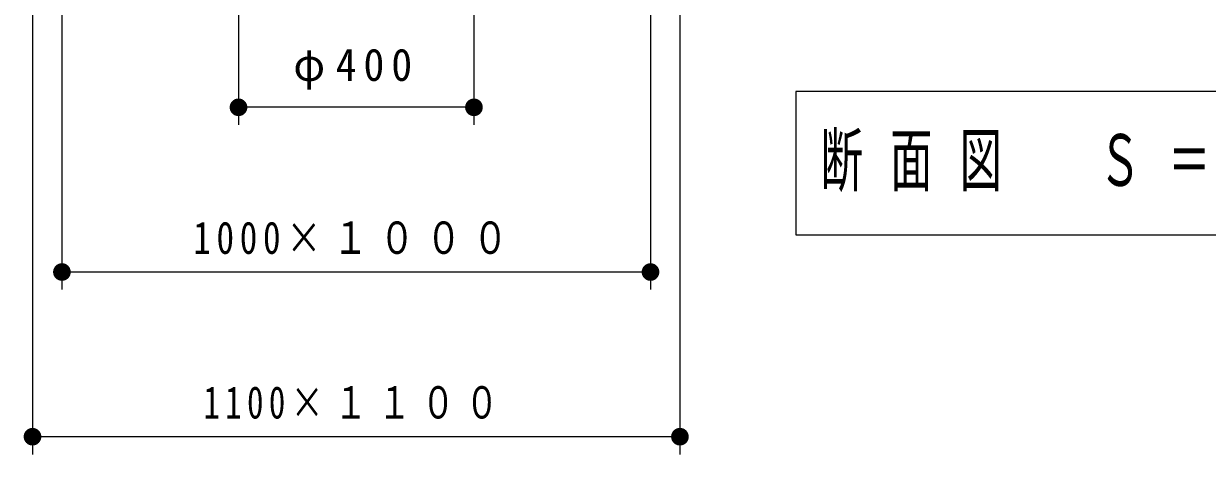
# Model space of a CAD drawing. Units: millimetres on the paper, with parts at other scales. Extents: x -385 to 6, y 0 to 267.
# Drawn here: x -100.9 to -33.9, y 77.1 to 101.5 of the extents above; entities that cross this region are included whole.
import ezdxf

# ---------------------------------------------------------------- set-up
doc = ezdxf.new("R2010")
doc.units = ezdxf.units.MM
doc.layers.add('LY_1', color=7, linetype='Continuous', lineweight=25)
doc.styles.add('ＭＳ ゴシック', font='')
doc.styles.get('ＭＳ ゴシック').set_extended_font_data('MS Gothic')

# ---------------------------------------------------------------- blocks, each defined once
blk = doc.blocks.new('filled_dot')
at = {"color": 0, "linetype": 'Continuous', "lineweight": -2, "const_width": 1.25}
blk.add_lwpolyline([(-0.625, 0, 1), (0.625, 0, 1)], format="xyb", close=True, dxfattribs=at)

msp = doc.modelspace()

# ---------------------------------------------------------------- linework, layer by layer
at = {"layer": 'LY_1', "lineweight": 13}
for p, q in [((-98.746, 111.805), (-98.746, 86.471)), ((-88.747, 111.805), (-88.747, 95.805)), ((-75.413, 111.805), (-75.413, 95.805)), ((-65.413, 111.805), (-65.413, 86.471)), ((-100.413, 105.138), (-100.413, 77.138)), ((-63.747, 105.138), (-63.747, 77.138)), ((-57.182, 97.71), (-57.182, 89.577)), ((-14.382, 97.71), (-57.182, 97.71)), ((-75.413, 96.805), (-88.747, 96.805)), ((-57.182, 89.577), (-14.382, 89.577)), ((-65.413, 87.471), (-98.746, 87.471)), ((-63.747, 78.138), (-100.413, 78.138))]:
    msp.add_line(p, q, dxfattribs=at)

# ---------------------------------------------------------------- block references
at = {"layer": 'LY_1', "lineweight": 13, "xscale": 0.4, "yscale": 0.4}
for p in [(-88.747, 96.805), (-98.746, 87.471), (-100.413, 78.138)]:
    msp.add_blockref('filled_dot', p, dxfattribs=at)
at = {"layer": 'LY_1', "lineweight": 13, "xscale": 0.4, "yscale": 0.4, "rotation": 180}
for p in [(-75.413, 96.805), (-65.413, 87.471), (-63.747, 78.138)]:
    msp.add_blockref('filled_dot', p, dxfattribs=at)

# ---------------------------------------------------------------- texts
at = {"layer": 'LY_1', "style": 'ＭＳ ゴシック'}
for s, insert, char_height, attachment_point in [('\\T1.33;\\W0.95;φ400', (-82.08, 97.805), 1.833, 8), ('\\T1.64;\\W0.6;断面図\u3000Ｓ＝１／３０', (-55.782, 93.644), 2.933, 4), ('\\T1.32;\\W0.8;1000×１０００', (-82.08, 88.471), 1.833, 8), ('\\T1.32;\\W0.75;1100×１１００', (-82.08, 79.138), 1.833, 8)]:
    msp.add_mtext(s, dxfattribs=dict(at, insert=insert, char_height=char_height, attachment_point=attachment_point))

doc.saveas('drawing.dxf')
